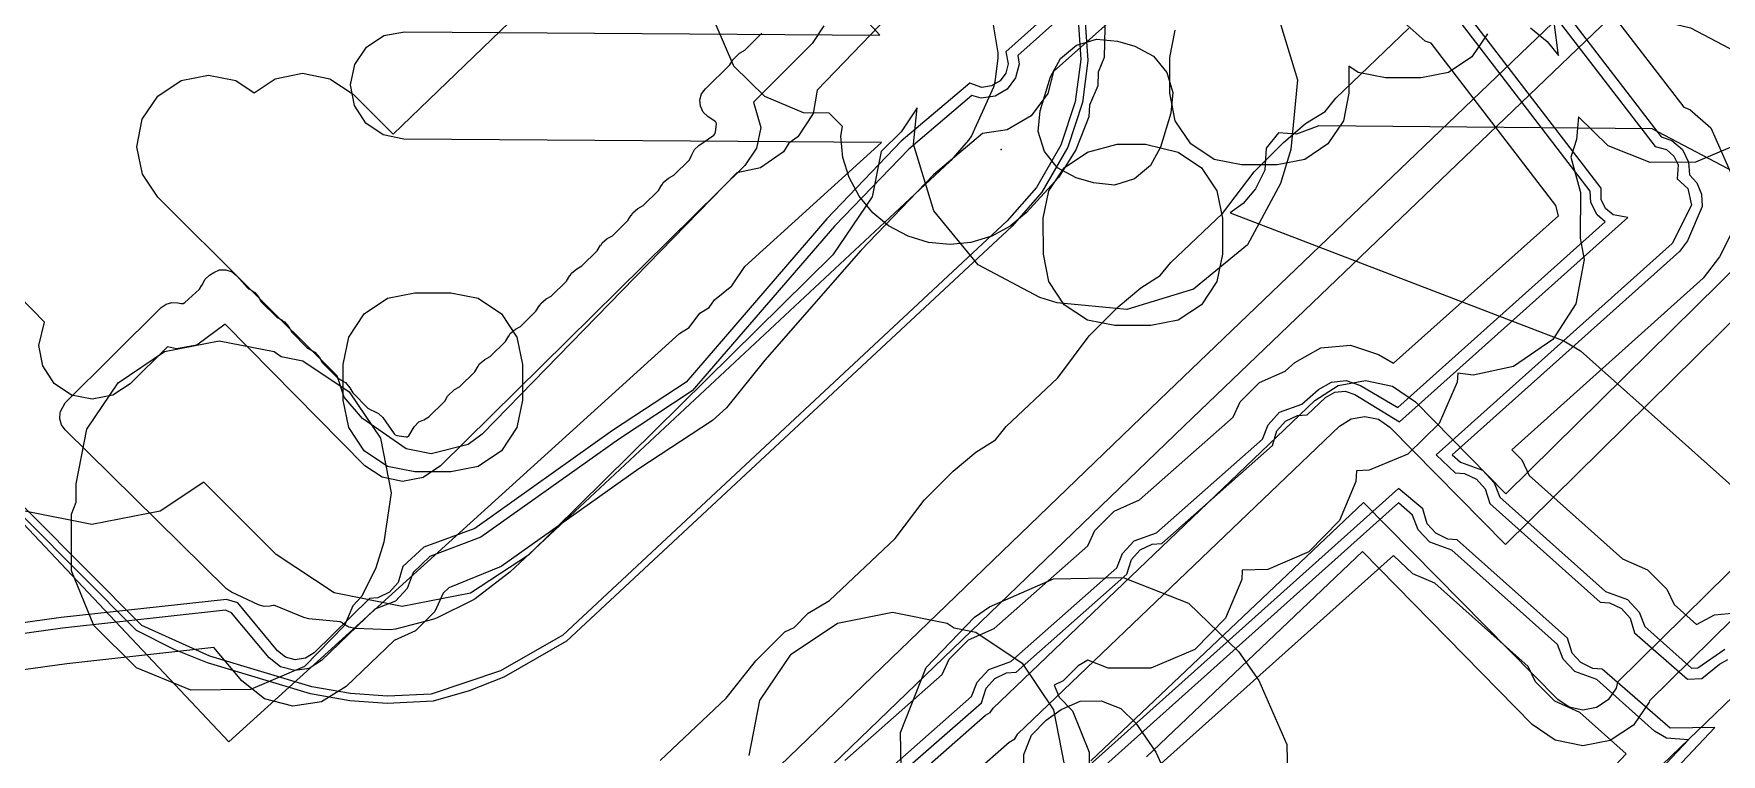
# Model space of a CAD drawing. Header units: metres. Extents: x -2677 to -840, y 169 to 1487.
# Drawn here: x -2614.97 to -2567.85, y 465.66 to 485.79 of the extents above; entities that cross this region are included whole.
import ezdxf

# ---------------------------------------------------------------- set-up
doc = ezdxf.new("R2010")
doc.units = ezdxf.units.M
for name, color, linetype in [('AI_GREENING_EXCLUSIONS', 1, 'Continuous'), ('AI_GREENING_LAWN', 82, 'Continuous'), ('AI_GREENING_REJECTED', 6, 'Continuous')]:
    doc.layers.add(name, color=color, linetype=linetype)

msp = doc.modelspace()

# ---------------------------------------------------------------- linework, layer by layer
at = {"layer": 'AI_GREENING_EXCLUSIONS'}
for points in [[(-2535.6, 521.538), (-2583.536, 475.558), (-2602.663, 457.107), (-2602.98, 456.9), (-2603.35, 456.826), (-2603.722, 456.895), (-2604.041, 457.097), (-2605.13, 458.117), (-2609.738, 453.672), (-2609.818, 453.624), (-2610.038, 453.473), (-2610.086, 453.463), (-2610.122, 453.442), (-2610.235, 453.431), (-2610.419, 453.392), (-2610.5, 453.407), (-2610.567, 453.401), (-2610.663, 453.437), (-2610.803, 453.463), (-2610.9, 453.527), (-2610.985, 453.559), (-2612.887, 454.82), (-2623.059, 455.206)], [(-2534.909, 520.814), (-2582.844, 474.835), (-2601.969, 456.387), (-2602.602, 455.974), (-2603.343, 455.826), (-2604.086, 455.964), (-2604.725, 456.367), (-2605.12, 456.737), (-2609.044, 452.952), (-2609.204, 452.856), (-2609.643, 452.554), (-2609.739, 452.534), (-2609.81, 452.491), (-2610.038, 452.47), (-2610.406, 452.392), (-2610.568, 452.422), (-2610.701, 452.41), (-2610.893, 452.482), (-2611.174, 452.534), (-2611.376, 452.664), (-2611.538, 452.725), (-2613.206, 453.832), (-2623.096, 454.207)], [(-2592.924, 520.19), (-2593.137, 519.23), (-2593.591, 517.892), (-2594.141, 516.856), (-2594.943, 515.856), (-2603.801, 506.953), (-2587.513, 489.784), (-2586.752, 488.808), (-2586.175, 487.672), (-2585.83, 486.446), (-2585.735, 485.065), (-2585.888, 483.887), (-2586.288, 482.677), (-2586.974, 481.488), (-2587.792, 480.56), (-2600.202, 468.98), (-2601.937, 467.989), (-2603.876, 467.334), (-2605.091, 467.276), (-2606.129, 467.35), (-2607.207, 467.542), (-2610.057, 468.399), (-2611.96, 469.256), (-2630.615, 488.028)], [(-2533.38, 498.887), (-2543.549, 489.692), (-2544.051, 489.392), (-2544.261, 489.361), (-2544.313, 489.156), (-2544.662, 488.686), (-2554.813, 479.506), (-2562.97, 471.648), (-2563.463, 471.332), (-2563.671, 471.295), (-2563.716, 471.088), (-2564.05, 470.607), (-2572.224, 462.733)], [(-2567.828, 494.827), (-2567.864, 494.668), (-2568.318, 494.033), (-2570.486, 491.994), (-2570.545, 491.737), (-2570.997, 491.101), (-2572.911, 489.295), (-2572.737, 489.143), (-2572.392, 488.443), (-2572.38, 488.267), (-2568.896, 483.731), (-2568.729, 483.674), (-2568.142, 483.16), (-2567.424, 481.537)], [(-2562.615, 492.032), (-2568.334, 486.549), (-2568.828, 486.234), (-2569.452, 486.126), (-2568.705, 485.954), (-2562.05, 482.454)], [(-2590.105, 487.319), (-2593.092, 484.206), (-2593.21, 483.558), (-2593.634, 482.903), (-2593.886, 482.729), (-2594.04, 482.488), (-2594.682, 482.043), (-2595.337, 481.901), (-2602.45, 474.599), (-2602.84, 474.309), (-2603.878, 474.047), (-2604.57, 474.189), (-2605.794, 475.04), (-2606.305, 475.629), (-2606.504, 476.226), (-2611.507, 481.217), (-2611.507, 481.217), (-2611.941, 481.866), (-2612.094, 482.631), (-2611.943, 483.397), (-2611.51, 484.046), (-2610.862, 484.48), (-2610.096, 484.633), (-2609.331, 484.482), (-2608.816, 484.139), (-2608.235, 484.528), (-2607.47, 484.681), (-2606.705, 484.529), (-2606.055, 484.097), (-2604.939, 482.983), (-2597.441, 490.206)], [(-2582.531, 490.022), (-2587.831, 485.279), (-2587.758, 484.949), (-2587.826, 484.684), (-2587.99, 484.466), (-2588.225, 484.327), (-2588.495, 484.288), (-2588.829, 484.409), (-2590.746, 482.783), (-2592.831, 480.618), (-2596.754, 476.053), (-2598.811, 474.701), (-2602.66, 471.965), (-2604.078, 471.44), (-2604.669, 470.9), (-2604.795, 470.453), (-2605.037, 470.185), (-2605.37, 470.026), (-2605.599, 470.006), (-2607.148, 468.487), (-2607.389, 468.336), (-2607.67, 468.293), (-2607.946, 468.366), (-2608.169, 468.542), (-2609.272, 469.887), (-2609.589, 469.983), (-2614.213, 469.475), (-2619.283, 468.767)], [(-2585.637, 486.498), (-2585.537, 485.039), (-2585.69, 483.861), (-2586.099, 482.613), (-2586.823, 481.356), (-2587.655, 480.414), (-2600.094, 468.812), (-2601.847, 467.811), (-2602.817, 467.428), (-2603.822, 467.141), (-2605.105, 467.077), (-2606.143, 467.15), (-2607.243, 467.346), (-2610.12, 468.21), (-2611.056, 468.582), (-2612.102, 469.115), (-2630.751, 487.88)], [(-2573.647, 487.782), (-2569.692, 482.632), (-2569.379, 482.548), (-2569.173, 482.368), (-2569.052, 482.123), (-2569.076, 481.729), (-2568.785, 481.46), (-2568.675, 480.994), (-2569.218, 479.925), (-2575.809, 474.022), (-2575.279, 473.521), (-2575.014, 473.501), (-2574.682, 473.342), (-2574.439, 473.073), (-2574.314, 472.66), (-2571.232, 469.908), (-2570.967, 469.889), (-2570.635, 469.729), (-2570.392, 469.461), (-2570.267, 469.048), (-2568.791, 467.757), (-2568.393, 467.775), (-2567.902, 468.176), (-2567.661, 468.304)], [(-2573.337, 487.872), (-2569.525, 482.909), (-2569.229, 482.808), (-2568.935, 482.551), (-2568.763, 482.201), (-2568.739, 481.841), (-2568.535, 481.625), (-2568.397, 481.306), (-2568.377, 480.96), (-2568.791, 479.998), (-2569.018, 479.701), (-2575.359, 474.022), (-2575.132, 473.815), (-2574.514, 473.591), (-2574.191, 473.241), (-2574.03, 472.835), (-2571.085, 470.202), (-2570.467, 469.978), (-2570.143, 469.629), (-2569.983, 469.222), (-2568.682, 468.062), (-2568.506, 468.07), (-2567.747, 468.591)], [(-2622.064, 479.311), (-2609.525, 465.998), (-2596.942, 477.414), (-2596.667, 477.579), (-2596.372, 477.977), (-2596.11, 478.135), (-2595.96, 478.35), (-2595.482, 478.739), (-2595.115, 479.284), (-2591.302, 482.743), (-2604.642, 482.843), (-2605.215, 482.961), (-2605.699, 483.29), (-2606.02, 483.779), (-2606.13, 484.354), (-2606.012, 484.927), (-2605.683, 485.412), (-2605.194, 485.733), (-2604.619, 485.843), (-2591.348, 485.744), (-2592.876, 487.426)], [(-2584.728, 487.654), (-2587.493, 485.179), (-2587.458, 484.932), (-2587.555, 484.554), (-2587.79, 484.242), (-2588.126, 484.044), (-2588.512, 483.989), (-2588.779, 484.058), (-2590.538, 482.565), (-2592.611, 480.413), (-2596.584, 475.806), (-2598.641, 474.454), (-2602.489, 471.719), (-2603.917, 471.178), (-2604.376, 470.738), (-2604.546, 470.286), (-2604.87, 469.936), (-2605.446, 469.712), (-2606.94, 468.271), (-2607.284, 468.055), (-2607.686, 467.993), (-2608.08, 468.097), (-2608.399, 468.349), (-2609.456, 469.61), (-2609.621, 469.678), (-2614.176, 469.178), (-2619.242, 468.47)], [(-2585.031, 487.223), (-2585.08, 485.12), (-2585.249, 484.717), (-2585.262, 484.332), (-2585.489, 483.791), (-2585.514, 483.468), (-2585.87, 482.54), (-2586.353, 481.765), (-2587.253, 480.789), (-2587.705, 480.414), (-2588.223, 480.135), (-2588.804, 479.957), (-2589.381, 479.899), (-2589.991, 479.957), (-2590.554, 480.127), (-2591.102, 480.422), (-2591.538, 480.78), (-2591.922, 481.246), (-2592.203, 481.768), (-2592.375, 482.329), (-2592.437, 482.928), (-2592.385, 483.192), (-2592.758, 483.565), (-2593.475, 483.579), (-2594.558, 484.033), (-2595.426, 484.882), (-2595.918, 486.022)], [(-2580.25, 486.36), (-2579.683, 484.494), (-2579.872, 482.552), (-2580.158, 481.605), (-2581.076, 479.884), (-2582.583, 478.646), (-2584.449, 478.078), (-2586.391, 478.267), (-2586.878, 478.414), (-2588.598, 479.332), (-2589.837, 480.839), (-2590.405, 482.705), (-2590.307, 483.715), (-2590.752, 483.046), (-2591.305, 482.492), (-2591.564, 481.228), (-2592.659, 479.613), (-2601.157, 471.222), (-2602.778, 470.152), (-2604.683, 469.78), (-2606.587, 470.162), (-2608.202, 471.241), (-2610.221, 473.255), (-2611.441, 472.446), (-2613.356, 472.073), (-2615.268, 472.461)], [(-2591.663, 464.73), (-2588.789, 467.27), (-2588.63, 467.671), (-2588.307, 468.021), (-2587.684, 468.245), (-2584.726, 470.865), (-2584.567, 471.266), (-2584.244, 471.615), (-2583.621, 471.84), (-2580.663, 474.459), (-2580.504, 474.86), (-2580.181, 475.21), (-2579.558, 475.434), (-2579.095, 475.849), (-2578.733, 476.054), (-2578.319, 476.094), (-2577.925, 475.962), (-2576.879, 475.346), (-2571.092, 480.528), (-2571.315, 480.724), (-2571.487, 481.073), (-2571.508, 481.386), (-2575.32, 486.349)], [(-2591.464, 464.505), (-2588.507, 467.094), (-2588.381, 467.504), (-2588.139, 467.772), (-2587.807, 467.931), (-2587.538, 467.951), (-2584.444, 470.689), (-2584.318, 471.098), (-2584.076, 471.367), (-2583.744, 471.526), (-2583.475, 471.546), (-2580.381, 474.283), (-2580.255, 474.693), (-2580.013, 474.961), (-2579.681, 475.121), (-2579.412, 475.14), (-2578.896, 475.624), (-2578.643, 475.768), (-2578.353, 475.796), (-2578.077, 475.703), (-2576.838, 474.941), (-2570.453, 480.649), (-2570.871, 480.726), (-2571.077, 480.906), (-2571.198, 481.151), (-2571.198, 481.475), (-2575.154, 486.625)], [(-2584.816, 486.233), (-2586.498, 484.727), (-2586.654, 484.121), (-2587.123, 483.497), (-2587.795, 483.1), (-2588.476, 483.003), (-2589.847, 481.841), (-2591.88, 479.732), (-2594.561, 476.666), (-2595.625, 475.336), (-2596.018, 474.981), (-2598.075, 473.629), (-2601.918, 470.898), (-2603.381, 470.307), (-2603.537, 470.157), (-2603.77, 469.647), (-2604.311, 469.107), (-2604.91, 468.836), (-2606.247, 467.551), (-2606.935, 467.118), (-2607.74, 466.995), (-2608.526, 467.203), (-2609.165, 467.706), (-2609.945, 468.636), (-2614.052, 468.185), (-2619.103, 467.479)], [(-2592.908, 486.004), (-2593.232, 485.517), (-2594.871, 483.871), (-2594.671, 483.162), (-2594.789, 482.588), (-2595.118, 482.104), (-2603.616, 473.713), (-2604.102, 473.392), (-2604.674, 473.28), (-2605.245, 473.395), (-2605.73, 473.718), (-2609.627, 477.673), (-2610.419, 477.085), (-2610.984, 476.986), (-2611.239, 477.041), (-2612.28, 476.008), (-2612.768, 475.685), (-2613.342, 475.573), (-2613.916, 475.69), (-2614.401, 476.017), (-2614.724, 476.505), (-2614.836, 477.079), (-2614.671, 477.725), (-2616.123, 479.211)], [(-2597.478, 465.481), (-2595.641, 467.22), (-2594.805, 468.264), (-2593.995, 469.074), (-2593.743, 469.2), (-2593.349, 469.594), (-2592.756, 469.947), (-2590.919, 471.686), (-2590.106, 472.754), (-2589.296, 473.565), (-2588.665, 474.1), (-2588.118, 474.441), (-2587.822, 474.812), (-2586.38, 476.173), (-2585.501, 477.342), (-2584.691, 478.152), (-2584.06, 478.688), (-2583.513, 479.029), (-2583.217, 479.399), (-2581.776, 480.76), (-2580.897, 481.929), (-2580.086, 482.74), (-2579.455, 483.275), (-2578.908, 483.616), (-2578.612, 483.987), (-2576.573, 485.944)], [(-2592.325, 465.479), (-2589.603, 467.887), (-2589.406, 468.31), (-2588.866, 468.85), (-2588.157, 469.167), (-2585.54, 471.482), (-2585.343, 471.904), (-2584.803, 472.445), (-2584.094, 472.761), (-2581.477, 475.077), (-2581.28, 475.499), (-2580.74, 476.039), (-2580.031, 476.356), (-2579.757, 476.598), (-2579.034, 477.007), (-2578.206, 477.087), (-2577.417, 476.823), (-2577.001, 476.579), (-2572.398, 480.702), (-2572.465, 480.99), (-2575.949, 485.527), (-2576.116, 485.583), (-2576.703, 486.098)], [(-2574.378, 485.788), (-2574.812, 485.139), (-2575.461, 484.705), (-2576.226, 484.553), (-2577.226, 484.553), (-2577.991, 484.705), (-2578.247, 484.876), (-2578.247, 484.122), (-2578.399, 483.357), (-2578.833, 482.708), (-2579.482, 482.274), (-2580.247, 482.122), (-2581.247, 482.122), (-2582.012, 482.274), (-2582.661, 482.708), (-2583.095, 483.357), (-2583.247, 484.122), (-2583.247, 485.122), (-2583.095, 485.887)], [(-2573.175, 485.952), (-2572.713, 485.573), (-2572.394, 485.175), (-2572.51, 486.114)], [(-2591.436, 464.065), (-2588.391, 466.746), (-2588.263, 466.821), (-2588.185, 466.946), (-2579.198, 475.541), (-2578.547, 475.958), (-2577.786, 476.096), (-2577.03, 475.935), (-2576.391, 475.499), (-2573.863, 472.933), (-2563.257, 483.39)], [(-2567.484, 482.655), (-2568.568, 482.202), (-2569.837, 482.185), (-2571.002, 482.655), (-2571.836, 483.468), (-2571.887, 482.834), (-2572.045, 482.336), (-2571.776, 481.348), (-2571.788, 480.072), (-2571.675, 479.475), (-2571.911, 478.241), (-2572.554, 477.243), (-2573.654, 476.486), (-2574.774, 476.243), (-2575.209, 476.305), (-2575.226, 476.05), (-2575.724, 474.899), (-2576.601, 474.044), (-2577.685, 473.591), (-2578.038, 473.574), (-2578.055, 473.273), (-2578.508, 472.189), (-2579.363, 471.312), (-2580.514, 470.814), (-2581.223, 470.797), (-2581.24, 470.539), (-2581.693, 469.455), (-2582.548, 468.578), (-2583.78, 468.063), (-2584.968, 468.063), (-2585.54, 468.285), (-2585.809, 468.123), (-2586.226, 467.707), (-2586.475, 467.589), (-2586.334, 467.254), (-2585.965, 466.865), (-2585.497, 465.712), (-2585.511, 464.454)], [(-2563.446, 479.799), (-2569.779, 483.129), (-2579.088, 483.21), (-2579.711, 482.977), (-2580.215, 483.019), (-2580.553, 482.591), (-2580.59, 481.975), (-2580.856, 481.454), (-2581.199, 481.046), (-2581.559, 480.787), (-2572.243, 477.208), (-2571.782, 476.927), (-2566.608, 472.309)], [(-2590.723, 463.363), (-2587.731, 465.995), (-2587.576, 466.085), (-2587.493, 466.224), (-2578.507, 474.819), (-2578.181, 475.027), (-2577.801, 475.096), (-2577.423, 475.016), (-2577.104, 474.798), (-2573.873, 471.518), (-2562.555, 482.678)], [(-2567.582, 480.179), (-2567.897, 479.55), (-2568.351, 478.956), (-2573.701, 474.165), (-2573.415, 473.88), (-2573.214, 473.448), (-2570.605, 471.119), (-2569.908, 470.807), (-2569.368, 470.267), (-2569.167, 469.836), (-2568.543, 469.279), (-2568.035, 469.549), (-2567.258, 469.623)], [(-2558.988, 479.255), (-2570.747, 467.671), (-2570.782, 467.5), (-2571.002, 467.178), (-2571.328, 466.963), (-2571.711, 466.89), (-2572.093, 466.969), (-2572.416, 467.188), (-2577.837, 472.692), (-2585.457, 465.473)], [(-2558.286, 478.542), (-2569.854, 467.147), (-2569.861, 467.111), (-2570.3, 466.465), (-2570.952, 466.037), (-2571.718, 465.89), (-2572.483, 466.048), (-2573.128, 466.487), (-2577.871, 471.317), (-2583.897, 465.581)], [(-2577.238, 456.629), (-2568.028, 466.401), (-2569.279, 466.386), (-2571.174, 468.036), (-2571.439, 468.056), (-2571.771, 468.215), (-2572.014, 468.484), (-2572.139, 468.897), (-2575.221, 471.649), (-2575.486, 471.668), (-2575.818, 471.828), (-2576.061, 472.096), (-2576.186, 472.509), (-2576.858, 473.082), (-2591.282, 460.165)], [(-2577.457, 456.835), (-2568.765, 466.057), (-2569.379, 466.103), (-2569.71, 466.299), (-2571.321, 467.742), (-2571.939, 467.966), (-2572.262, 468.316), (-2572.423, 468.722), (-2575.368, 471.355), (-2575.986, 471.579), (-2576.31, 471.928), (-2576.47, 472.335), (-2576.858, 472.68), (-2590.995, 460.019)], [(-2578.184, 457.521), (-2570.505, 465.668), (-2571.801, 466.825), (-2572.498, 467.137), (-2573.038, 467.677), (-2573.239, 468.109), (-2575.848, 470.438), (-2576.465, 470.696), (-2577.003, 471.208), (-2590.072, 459.503)], [(-2590.732, 464.314), (-2590.768, 466.265), (-2590.055, 468.081), (-2588.702, 469.486), (-2588.285, 469.776), (-2586.498, 470.556), (-2584.547, 470.592), (-2582.73, 469.879), (-2581.326, 468.527), (-2580.76, 467.714), (-2579.98, 465.927), (-2579.947, 464.167)], [(-2594.997, 465.622), (-2594.693, 467.153), (-2593.825, 468.45), (-2592.528, 469.318), (-2590.997, 469.622), (-2589.466, 469.318), (-2589.267, 469.184), (-2589.267, 469.184), (-2588.664, 469.065), (-2587.367, 468.197), (-2586.499, 466.9), (-2586.195, 465.369)]]:
    msp.add_lwpolyline(points, dxfattribs=at)
for points in [[(-2583.222, 483.565), (-2583.508, 482.619), (-2583.784, 482.102), (-2584.236, 481.731), (-2584.796, 481.56), (-2585.378, 481.617), (-2585.864, 481.764), (-2586.381, 482.04), (-2586.752, 482.492), (-2586.923, 483.052), (-2586.866, 483.634), (-2586.58, 484.58), (-2586.304, 485.097), (-2585.852, 485.468), (-2585.292, 485.639), (-2584.71, 485.582), (-2584.224, 485.435), (-2583.707, 485.159), (-2583.336, 484.707), (-2583.165, 484.147), (-2583.222, 483.565)], [(-2581.78, 479.63), (-2581.932, 478.865), (-2582.366, 478.216), (-2583.015, 477.782), (-2583.78, 477.63), (-2584.78, 477.63), (-2585.545, 477.782), (-2586.194, 478.216), (-2586.628, 478.865), (-2586.78, 479.63), (-2586.784, 480.638), (-2586.628, 481.395), (-2586.194, 482.044), (-2585.545, 482.478), (-2584.72, 482.702), (-2583.928, 482.702), (-2583.015, 482.478), (-2582.366, 482.044), (-2581.932, 481.395), (-2581.78, 480.63), (-2581.78, 479.63)], [(-2601.915, 474.132), (-2602.564, 473.699), (-2603.33, 473.546), (-2604.33, 473.546), (-2605.095, 473.699), (-2605.744, 474.132), (-2606.177, 474.781), (-2606.33, 475.546), (-2606.33, 476.546), (-2606.177, 477.312), (-2605.744, 477.961), (-2605.095, 478.394), (-2604.33, 478.546), (-2603.33, 478.546), (-2602.564, 478.394), (-2601.915, 477.961), (-2601.482, 477.312), (-2601.33, 476.546), (-2601.33, 475.546), (-2601.482, 474.781), (-2601.915, 474.132)], [(-2608.261, 476.905), (-2608.062, 476.771), (-2607.459, 476.652), (-2606.162, 475.784), (-2605.294, 474.487), (-2604.99, 472.956), (-2605.197, 471.585), (-2605.423, 470.86), (-2605.816, 470.07), (-2606.065, 469.803), (-2606.294, 469.254), (-2607.417, 468.11), (-2608.926, 467.463), (-2610.587, 467.447), (-2612.109, 468.067), (-2613.296, 469.254), (-2613.916, 470.776), (-2613.916, 472.36), (-2613.792, 472.696), (-2613.792, 473.209), (-2613.488, 474.74), (-2612.62, 476.037), (-2611.323, 476.905), (-2609.792, 477.209), (-2608.261, 476.905)], [(-2585.75, 467.136), (-2585.165, 467.147), (-2584.62, 466.934), (-2584.199, 466.528), (-2583.634, 465.715), (-2583.4, 465.179), (-2583.389, 464.594), (-2583.602, 464.049), (-2584.008, 463.628), (-2584.426, 463.338), (-2584.962, 463.104), (-2585.547, 463.093), (-2586.092, 463.307), (-2586.513, 463.712), (-2587.078, 464.524), (-2587.312, 465.061), (-2587.323, 465.646), (-2587.11, 466.191), (-2586.704, 466.612), (-2586.286, 466.902), (-2585.75, 467.136)]]:
    msp.add_lwpolyline(points, close=True, dxfattribs=at)
at = {"layer": 'AI_GREENING_LAWN'}
msp.add_lwpolyline([(-2588.294, 486.708), (-2588.05, 485.257), (-2588.047, 485.109), (-2588.135, 484.433), (-2588.175, 484.291), (-2588.789, 482.934), (-2588.869, 482.811), (-2589.361, 482.249), (-2589.396, 482.214), (-2601.676, 470.744), (-2601.714, 470.712), (-2602.644, 470.001), (-2602.727, 469.949), (-2603.709, 469.467), (-2603.803, 469.432), (-2604.873, 469.152), (-2605.015, 469.136), (-2606.001, 469.165), (-2606.177, 469.203), (-2606.329, 469.301), (-2606.348, 469.319), (-2606.381, 469.341), (-2606.418, 469.352), (-2607.294, 469.442), (-2607.434, 469.478), (-2608.227, 469.806), (-2608.264, 469.815), (-2608.302, 469.812), (-2608.371, 469.796), (-2608.537, 469.785), (-2608.697, 469.829), (-2609.453, 470.18), (-2609.593, 470.278), (-2614.1, 474.724), (-2614.199, 474.861), (-2614.246, 475.024), (-2614.236, 475.193), (-2614.227, 475.232), (-2614.093, 475.473), (-2611.415, 478.134), (-2611.279, 478.23), (-2611.119, 478.276), (-2610.952, 478.267), (-2610.855, 478.245), (-2610.8, 478.246), (-2610.752, 478.273), (-2610.345, 478.647), (-2610.276, 478.76), (-2610.275, 478.76), (-2610.196, 478.921), (-2610.066, 479.043), (-2609.948, 479.119), (-2609.784, 479.187), (-2609.607, 479.193), (-2609.438, 479.138), (-2609.3, 479.026), (-2609.005, 478.687), (-2608.976, 478.663), (-2608.937, 478.646), (-2608.798, 478.559), (-2608.694, 478.431), (-2608.619, 478.298), (-2608.195, 477.873), (-2608.038, 477.779), (-2608.041, 477.773), (-2607.973, 477.738), (-2607.85, 477.593), (-2607.769, 477.449), (-2607.344, 477.024), (-2607.344, 477.024), (-2607.187, 476.93), (-2607.191, 476.925), (-2607.123, 476.889), (-2606.999, 476.745), (-2606.918, 476.601), (-2606.493, 476.176), (-2606.337, 476.082), (-2606.34, 476.076), (-2606.272, 476.041), (-2606.149, 475.896), (-2606.067, 475.752), (-2605.643, 475.327), (-2605.539, 475.265), (-2605.493, 475.251), (-2605.344, 475.178), (-2605.228, 475.06), (-2604.911, 474.609), (-2604.877, 474.577), (-2604.832, 474.56), (-2604.578, 474.522), (-2604.534, 474.524), (-2604.504, 474.556), (-2604.35, 474.8), (-2604.218, 474.939), (-2604.085, 475), (-2603.943, 475.079), (-2603.499, 475.518), (-2603.419, 475.657), (-2603.228, 475.845), (-2603.088, 475.923), (-2602.659, 476.344), (-2602.564, 476.5), (-2602.559, 476.497), (-2602.523, 476.565), (-2602.377, 476.687), (-2602.233, 476.767), (-2601.804, 477.188), (-2601.709, 477.345), (-2601.704, 477.341), (-2601.668, 477.409), (-2601.522, 477.531), (-2601.378, 477.611), (-2600.949, 478.033), (-2600.854, 478.189), (-2600.849, 478.185), (-2600.813, 478.253), (-2600.667, 478.375), (-2600.523, 478.456), (-2600.094, 478.877), (-2599.999, 479.033), (-2599.994, 479.03), (-2599.958, 479.097), (-2599.812, 479.219), (-2599.668, 479.3), (-2599.239, 479.721), (-2599.144, 479.877), (-2599.139, 479.874), (-2599.103, 479.941), (-2598.957, 480.064), (-2598.813, 480.144), (-2598.384, 480.565), (-2598.289, 480.721), (-2598.284, 480.718), (-2598.248, 480.786), (-2598.102, 480.908), (-2597.958, 480.988), (-2597.529, 481.409), (-2597.434, 481.565), (-2597.429, 481.562), (-2597.393, 481.63), (-2597.247, 481.752), (-2597.103, 481.832), (-2596.674, 482.254), (-2596.611, 482.357), (-2596.598, 482.401), (-2596.522, 482.551), (-2596.401, 482.667), (-2595.986, 482.949), (-2595.951, 482.986), (-2595.935, 483.034), (-2595.911, 483.266), (-2595.914, 483.307), (-2595.944, 483.336), (-2596.15, 483.475), (-2596.278, 483.599), (-2596.354, 483.759), (-2596.369, 483.935), (-2596.322, 484.106), (-2596.218, 484.25), (-2595.531, 484.913), (-2595.447, 485.058), (-2595.261, 485.243), (-2595.121, 485.323), (-2594.64, 485.805)], dxfattribs=at)
at = {"layer": 'AI_GREENING_REJECTED'}
msp.add_point((-2587.96, 482.55), dxfattribs=at)

doc.saveas('drawing.dxf')
